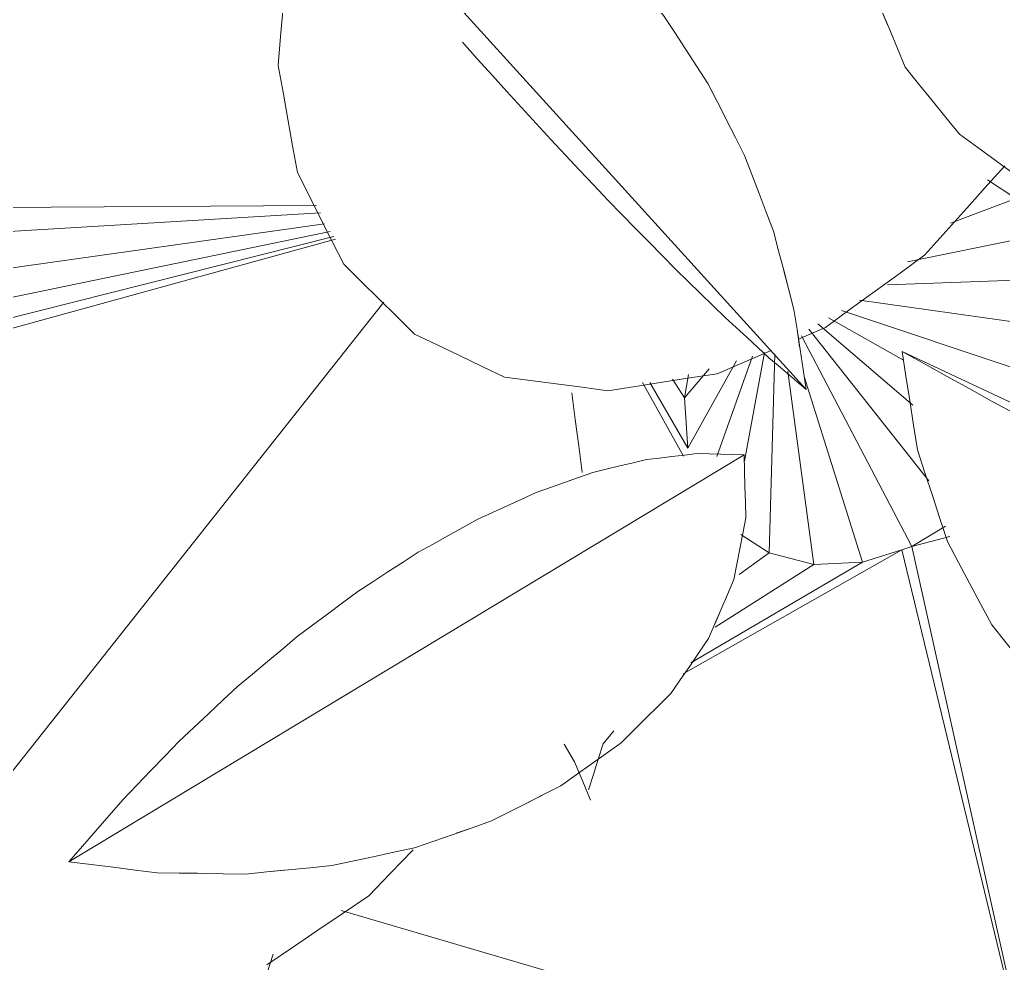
# Model space of a CAD drawing. Header units: metres. Extents: x -18.34 to -13.25, y -25.49 to -16.26.
# Drawn here: x -14.83291 to -14.7853, y -21.31385 to -21.26818 of the extents above; entities that cross this region are included whole.
import ezdxf

# ---------------------------------------------------------------- set-up
doc = ezdxf.new("R2010")
doc.units = ezdxf.units.M
doc.layers.add('Importações nas famílias', color=7, linetype='Continuous', lineweight=5)
doc.layers.add('Vegetação', color=7, linetype='Continuous', lineweight=5)

# ---------------------------------------------------------------- blocks, each defined once
blk = doc.blocks.new('Planta_pergolado_12200 - plantas pergolado_skp_Component_12-V247-Pavimento 02 - Executivo')
at = {"layer": 'Importações nas famílias', "color": 9}
blk.add_line((0.163579, 0.077889), (0.162834, 0.077325), dxfattribs=at)
at = {"layer": 'Importações nas famílias', "color": 9, "flags": 128}
blk.add_lwpolyline([(0.165226, 0.078793), (0.164417, 0.078349), (0.163579, 0.077889)], dxfattribs=at)
blk = doc.blocks.new('Planta_pergolado_12200 - plantas pergolado_skp_Component_17-V248-Pavimento 02 - Executivo')
at = {"layer": 'Importações nas famílias', "color": 9}
blk.add_line((0.162618, 0.07909), (0.161993, 0.079499), dxfattribs=at)
at = {"layer": 'Importações nas famílias', "color": 9, "flags": 128}
blk.add_lwpolyline([(0.16476, 0.078644), (0.164046, 0.078793), (0.163332, 0.078942), (0.162618, 0.07909)], dxfattribs=at)
blk = doc.blocks.new('Planta_pergolado_12200 - plantas pergolado_skp_Component_16-V422-Pavimento 02 - Executivo')
for name in ['Planta_pergolado_12200 - plantas pergolado_skp_Component_17-V248-Pavimento 02 - Executivo', 'Planta_pergolado_12200 - plantas pergolado_skp_Component_12-V247-Pavimento 02 - Executivo']:
    blk.add_blockref(name, (0, 0))
blk = doc.blocks.new('Planta_pergolado_12200 - plantas pergolado_skp_-V3382-Pavimento 02 - Executivo')
blk.add_blockref('Planta_pergolado_12200 - plantas pergolado_skp_Component_16-V422-Pavimento 02 - Executivo', (0.000944, 0.043651))
blk.add_blockref('Planta_pergolado_12200 - plantas pergolado_skp_Component_16-V422-Pavimento 02 - Executivo', (0.000944, 0.043651))
blk = doc.blocks.new('Planta_pergolado_12200 - plantas pergolado_skp_-V3454-Pavimento 02 - Executivo')
blk.add_blockref('Planta_pergolado_12200 - plantas pergolado_skp_Component_16-V422-Pavimento 02 - Executivo', (0.000944, 0.043651))
blk.add_blockref('Planta_pergolado_12200 - plantas pergolado_skp_Component_16-V422-Pavimento 02 - Executivo', (0.000944, 0.043651))
blk = doc.blocks.new('Planta_pergolado_12200 - plantas pergolado_skp_-V3475-Pavimento 02 - Executivo')
at = {"rotation": 89.9999999999999}
for name in ['Planta_pergolado_12200 - plantas pergolado_skp_-V3454-Pavimento 02 - Executivo', 'Planta_pergolado_12200 - plantas pergolado_skp_-V3382-Pavimento 02 - Executivo']:
    blk.add_blockref(name, (0.52797, 0.01573), dxfattribs=at)
blk = doc.blocks.new('Planta_pergolado_12200 - plantas pergolado_skp_Component_12-V1501-Pavimento 02 - Executivo')
at = {"layer": 'Importações nas famílias', "color": 9}
blk.add_line((0.113091, 0.276065), (0.091467, 0.247648), dxfattribs=at)
at = {"layer": 'Importações nas famílias', "color": 9, "flags": 128}
for points in [[(0.113091, 0.276065), (0.112327, 0.275535), (0.111564, 0.275005), (0.1108, 0.274476), (0.110037, 0.273946)], [(0.113151, 0.272047), (0.113136, 0.273051), (0.113121, 0.274056), (0.113106, 0.27506), (0.113091, 0.276065)], [(0.110037, 0.273946), (0.109308, 0.273383), (0.108579, 0.27282), (0.10785, 0.272257), (0.107121, 0.271693)], [(0.112777, 0.268063), (0.11287, 0.269059), (0.112964, 0.270055), (0.113057, 0.271051), (0.113151, 0.272047)], [(0.107121, 0.271693), (0.106434, 0.271103), (0.105747, 0.270512), (0.105061, 0.269922), (0.104374, 0.269331)], [(0.104374, 0.269331), (0.103738, 0.26872), (0.103101, 0.268109), (0.102464, 0.267498), (0.101828, 0.266886)], [(0.111977, 0.264207), (0.112177, 0.265171), (0.112377, 0.266135), (0.112577, 0.267099), (0.112777, 0.268063)], [(0.101828, 0.266886), (0.101249, 0.266261), (0.100669, 0.265636), (0.10009, 0.265011), (0.09951, 0.264385)], [(0.09951, 0.264385), (0.098995, 0.263753), (0.098479, 0.263121), (0.097963, 0.262488), (0.097447, 0.261856)], [(0.110769, 0.260569), (0.111071, 0.261478), (0.111373, 0.262388), (0.111675, 0.263297), (0.111977, 0.264207)], [(0.097447, 0.261856), (0.097001, 0.261224), (0.096554, 0.260592), (0.096108, 0.259959), (0.095661, 0.259327)], [(0.109183, 0.257234), (0.10958, 0.258068), (0.109976, 0.258902), (0.110373, 0.259735), (0.110769, 0.260569)], [(0.095661, 0.259327), (0.095289, 0.258702), (0.094917, 0.258077), (0.094545, 0.257451), (0.094173, 0.256826)], [(0.107256, 0.254281), (0.107738, 0.255019), (0.10822, 0.255758), (0.108702, 0.256496), (0.109183, 0.257234)], [(0.094173, 0.256826), (0.093879, 0.256215), (0.093585, 0.255604), (0.093291, 0.254992), (0.092998, 0.254381)], [(0.092998, 0.254381), (0.092786, 0.253791), (0.092573, 0.2532), (0.092361, 0.25261), (0.092149, 0.252019)], [(0.105032, 0.251779), (0.105588, 0.252405), (0.106144, 0.25303), (0.1067, 0.253656), (0.107256, 0.254281)], [(0.092149, 0.252019), (0.092021, 0.251456), (0.091893, 0.250893), (0.091765, 0.25033), (0.091637, 0.249766)], [(0.102565, 0.249787), (0.103182, 0.250285), (0.103799, 0.250783), (0.104415, 0.251281), (0.105032, 0.251779)], [(0.091637, 0.249766), (0.091595, 0.249237), (0.091552, 0.248707), (0.091509, 0.248178), (0.091467, 0.247648)], [(0.099911, 0.248351), (0.100574, 0.24871), (0.101238, 0.249069), (0.101901, 0.249428), (0.102565, 0.249787)], [(0.097133, 0.247505), (0.097827, 0.247716), (0.098522, 0.247928), (0.099216, 0.248139), (0.099911, 0.248351)], [(0.091467, 0.247648), (0.092174, 0.247553), (0.092881, 0.247458), (0.093589, 0.247363), (0.094296, 0.247269)], [(0.094296, 0.247269), (0.095005, 0.247328), (0.095714, 0.247387), (0.096423, 0.247446), (0.097133, 0.247505)]]:
    blk.add_lwpolyline(points, dxfattribs=at)
blk = doc.blocks.new('Planta_pergolado_12200 - plantas pergolado_skp_Component_12-V1617-Pavimento 02 - Executivo')
at = {"layer": 'Importações nas famílias', "color": 9}
blk.add_line((0.219014, 0.231057), (0.177455, 0.228609), dxfattribs=at)
at = {"layer": 'Importações nas famílias', "color": 9, "flags": 128}
for points in [[(0.216531, 0.227904), (0.217152, 0.228692), (0.217773, 0.22948), (0.218393, 0.230269), (0.219014, 0.231057)], [(0.177455, 0.228609), (0.178164, 0.227899), (0.178874, 0.22719), (0.179583, 0.22648), (0.180293, 0.22577)], [(0.213596, 0.225169), (0.21433, 0.225853), (0.215064, 0.226536), (0.215797, 0.22722), (0.216531, 0.227904)], [(0.180293, 0.22577), (0.181102, 0.225177), (0.181911, 0.224584), (0.18272, 0.223991), (0.183529, 0.223398)], [(0.210279, 0.222915), (0.211108, 0.223479), (0.211938, 0.224042), (0.212767, 0.224606), (0.213596, 0.225169)], [(0.183529, 0.223398), (0.184419, 0.222936), (0.185309, 0.222474), (0.186199, 0.222012), (0.187089, 0.22155)], [(0.206657, 0.221197), (0.207563, 0.221626), (0.208468, 0.222056), (0.209374, 0.222486), (0.210279, 0.222915)], [(0.187089, 0.22155), (0.188039, 0.221229), (0.188989, 0.220909), (0.189938, 0.220588), (0.190888, 0.220268)], [(0.202816, 0.220053), (0.203776, 0.220339), (0.204737, 0.220625), (0.205697, 0.220911), (0.206657, 0.221197)], [(0.190888, 0.220268), (0.191876, 0.220097), (0.192863, 0.219925), (0.19385, 0.219754), (0.194838, 0.219583)], [(0.198845, 0.219511), (0.199838, 0.219646), (0.20083, 0.219782), (0.201823, 0.219917), (0.202816, 0.220053)], [(0.194838, 0.219583), (0.19584, 0.219565), (0.196841, 0.219547), (0.197843, 0.219529), (0.198845, 0.219511)]]:
    blk.add_lwpolyline(points, dxfattribs=at)
blk = doc.blocks.new('Planta_pergolado_12200 - plantas pergolado_skp_Component_12-V2638-Pavimento 02 - Executivo')
at = {"layer": 'Importações nas famílias', "color": 9}
blk.add_line((0.133833, 0.276069), (0.161211, 0.245182), dxfattribs=at)
at = {"layer": 'Importações nas famílias', "color": 9, "flags": 128}
for points in [[(0.136093, 0.273944), (0.135528, 0.274475), (0.134963, 0.275006), (0.134398, 0.275538), (0.133833, 0.276069)], [(0.133833, 0.276069), (0.133968, 0.275151), (0.134103, 0.274234), (0.134239, 0.273316), (0.134374, 0.272398)], [(0.138559, 0.271524), (0.137942, 0.272129), (0.137326, 0.272734), (0.13671, 0.273339), (0.136093, 0.273944)], [(0.134374, 0.272398), (0.134604, 0.271501), (0.134834, 0.270604), (0.135064, 0.269706), (0.135294, 0.268809)], [(0.141171, 0.268867), (0.140518, 0.269532), (0.139865, 0.270196), (0.139212, 0.27086), (0.138559, 0.271524)], [(0.135294, 0.268809), (0.135616, 0.267942), (0.135938, 0.267075), (0.13626, 0.266208), (0.136582, 0.265341)], [(0.14387, 0.266036), (0.143195, 0.266744), (0.142521, 0.267451), (0.141846, 0.268159), (0.141171, 0.268867)], [(0.145911, 0.26383), (0.145231, 0.264565), (0.14455, 0.265301), (0.14387, 0.266036)], [(0.136582, 0.265341), (0.136993, 0.264514), (0.137403, 0.263687), (0.137814, 0.26286), (0.138224, 0.262033)], [(0.138224, 0.262033), (0.138719, 0.261255), (0.139214, 0.260477), (0.139708, 0.259699), (0.140203, 0.258922)], [(0.149271, 0.260115), (0.148601, 0.26086), (0.147931, 0.261605), (0.147261, 0.26235)], [(0.151847, 0.257166), (0.151203, 0.257903), (0.150559, 0.258641), (0.149915, 0.259378), (0.149271, 0.260115)], [(0.140203, 0.258922), (0.140776, 0.258201), (0.141349, 0.257481), (0.141922, 0.256761), (0.142495, 0.256041)], [(0.154258, 0.254316), (0.153656, 0.255029), (0.153053, 0.255741), (0.15245, 0.256454), (0.151847, 0.257166)], [(0.142495, 0.256041), (0.143141, 0.255387), (0.143786, 0.254732), (0.144431, 0.254078), (0.145076, 0.253424)], [(0.156449, 0.251633), (0.155901, 0.252303), (0.155354, 0.252974), (0.154806, 0.253645), (0.154258, 0.254316)], [(0.145076, 0.253424), (0.145786, 0.252842), (0.146497, 0.252261), (0.147207, 0.25168), (0.147917, 0.251099)], [(0.158366, 0.249178), (0.157887, 0.249792), (0.157407, 0.250406), (0.156928, 0.251019), (0.156449, 0.251633)], [(0.147917, 0.251099), (0.148684, 0.250597), (0.149452, 0.250095), (0.150219, 0.249593), (0.150986, 0.249091)], [(0.150986, 0.249091), (0.151802, 0.248675), (0.152618, 0.248258), (0.153433, 0.247841), (0.154249, 0.247425)], [(0.159966, 0.247011), (0.159566, 0.247553), (0.159166, 0.248095), (0.158766, 0.248637), (0.158366, 0.249178)], [(0.154249, 0.247425), (0.155105, 0.247098), (0.15596, 0.246771), (0.156815, 0.246444), (0.15767, 0.246117)], [(0.161211, 0.245182), (0.1609, 0.245639), (0.160589, 0.246097), (0.160278, 0.246554), (0.159966, 0.247011)], [(0.15767, 0.246117), (0.158556, 0.245883), (0.159441, 0.245649), (0.160326, 0.245416), (0.161211, 0.245182)]]:
    blk.add_lwpolyline(points, dxfattribs=at)
blk = doc.blocks.new('Planta_pergolado_12200 - plantas pergolado_skp_Component_12-V1620-Pavimento 02 - Executivo')
at = {"layer": 'Importações nas famílias', "color": 9}
blk.add_line((0.119813, 0.239573), (0.155026, 0.233805), dxfattribs=at)
at = {"layer": 'Importações nas famílias', "color": 9, "flags": 128}
for points in [[(0.120571, 0.239679), (0.120381, 0.239652), (0.120192, 0.239626), (0.120002, 0.239599), (0.119813, 0.239573)], [(0.119813, 0.239573), (0.120367, 0.238967), (0.120921, 0.238361), (0.121476, 0.237755), (0.12203, 0.237149)], [(0.12191, 0.239656), (0.121575, 0.239662), (0.121241, 0.239668), (0.120906, 0.239673), (0.120571, 0.239679)], [(0.1238, 0.239505), (0.123327, 0.239543), (0.122855, 0.239581), (0.122383, 0.239618), (0.12191, 0.239656)], [(0.126194, 0.239228), (0.125596, 0.239297), (0.124997, 0.239366), (0.124398, 0.239436), (0.1238, 0.239505)], [(0.129038, 0.238833), (0.128327, 0.238932), (0.127616, 0.23903), (0.126905, 0.239129), (0.126194, 0.239228)], [(0.132265, 0.238328), (0.131458, 0.238454), (0.130652, 0.23858), (0.129845, 0.238707), (0.129038, 0.238833)], [(0.135798, 0.237726), (0.134915, 0.237876), (0.134032, 0.238027), (0.133148, 0.238177), (0.132265, 0.238328)], [(0.139555, 0.23704), (0.138616, 0.237211), (0.137677, 0.237383), (0.136738, 0.237554), (0.135798, 0.237726)], [(0.12203, 0.237149), (0.122643, 0.23662), (0.123256, 0.23609), (0.123868, 0.23556), (0.124481, 0.23503)], [(0.143449, 0.236287), (0.142475, 0.236475), (0.141502, 0.236663), (0.140529, 0.236852), (0.139555, 0.23704)], [(0.147386, 0.235484), (0.146402, 0.235685), (0.145417, 0.235885), (0.144433, 0.236086), (0.143449, 0.236287)], [(0.151276, 0.23465), (0.150303, 0.234859), (0.149331, 0.235067), (0.148358, 0.235276), (0.147386, 0.235484)], [(0.124481, 0.23503), (0.125146, 0.234582), (0.125811, 0.234134), (0.126475, 0.233686), (0.12714, 0.233239)], [(0.155026, 0.233805), (0.154088, 0.234017), (0.153151, 0.234228), (0.152213, 0.234439), (0.151276, 0.23465)], [(0.151993, 0.232242), (0.152751, 0.232633), (0.153509, 0.233024), (0.154268, 0.233415), (0.155026, 0.233805)], [(0.12714, 0.233239), (0.127849, 0.232878), (0.128558, 0.232516), (0.129267, 0.232155), (0.129976, 0.231794)], [(0.148861, 0.231037), (0.149644, 0.231338), (0.150427, 0.23164), (0.15121, 0.231941), (0.151993, 0.232242)], [(0.129976, 0.231794), (0.130721, 0.231524), (0.131467, 0.231254), (0.132212, 0.230984), (0.132958, 0.230714)], [(0.145666, 0.230204), (0.146465, 0.230413), (0.147264, 0.230621), (0.148063, 0.230829), (0.148861, 0.231037)], [(0.132958, 0.230714), (0.133732, 0.230538), (0.134505, 0.230361), (0.135279, 0.230185), (0.136053, 0.230009)], [(0.136053, 0.230009), (0.136846, 0.229929), (0.137639, 0.229848), (0.138432, 0.229768), (0.139226, 0.229687)], [(0.142442, 0.229753), (0.143248, 0.229866), (0.144054, 0.229979), (0.14486, 0.230091), (0.145666, 0.230204)], [(0.139226, 0.229687), (0.14003, 0.229704), (0.140834, 0.22972), (0.141638, 0.229736), (0.142442, 0.229753)]]:
    blk.add_lwpolyline(points, dxfattribs=at)
blk = doc.blocks.new('Planta_pergolado_12200 - plantas pergolado_skp_Component_17-V3570-Pavimento 02 - Executivo')
at = {"layer": 'Importações nas famílias', "color": 9, "flags": 128}
for points in [[(0.143005, 0.244049), (0.14381, 0.243612), (0.144615, 0.243175), (0.145419, 0.242738), (0.146224, 0.242301)], [(0.146224, 0.242301), (0.14691, 0.241607), (0.147595, 0.240913), (0.148281, 0.240219), (0.148966, 0.239525)], [(0.148966, 0.239525), (0.149486, 0.238621), (0.150006, 0.237717), (0.150525, 0.236813), (0.151045, 0.235909)]]:
    blk.add_lwpolyline(points, dxfattribs=at)
blk = doc.blocks.new('Planta_pergolado_12200 - plantas pergolado_skp_Component_16-V3571-Pavimento 02 - Executivo')
for name, p in [('Planta_pergolado_12200 - plantas pergolado_skp_Component_12-V2638-Pavimento 02 - Executivo', (0, 0)), ('Planta_pergolado_12200 - plantas pergolado_skp_Component_12-V1501-Pavimento 02 - Executivo', (0.073, 0)), ('Planta_pergolado_12200 - plantas pergolado_skp_Component_17-V3570-Pavimento 02 - Executivo', (0, 0)), ('Planta_pergolado_12200 - plantas pergolado_skp_Component_12-V1620-Pavimento 02 - Executivo', (0, 0)), ('Planta_pergolado_12200 - plantas pergolado_skp_Component_12-V1617-Pavimento 02 - Executivo', (0, 0))]:
    blk.add_blockref(name, p)
blk = doc.blocks.new('Planta_pergolado_12200 - plantas pergolado_skp_Component_12-V3572-Pavimento 02 - Executivo')
at = {"layer": 'Importações nas famílias', "color": 9}
for p, q in [((0.180121, 0.271693), (0.179434, 0.271103)), ((0.17251, 0.264385), (0.171995, 0.263753)), ((0.169108, 0.259959), (0.168661, 0.259327)), ((0.180768, 0.255065), (0.181159, 0.255664)), ((0.180256, 0.254281), (0.180738, 0.255019)), ((0.165361, 0.25261), (0.165149, 0.252019)), ((0.177653, 0.251473), (0.178032, 0.251779)), ((0.172216, 0.248139), (0.172911, 0.248351)), ((0.169895, 0.247485), (0.170133, 0.247505))]:
    blk.add_line(p, q, dxfattribs=at)
at = {"layer": 'Importações nas famílias', "color": 9, "flags": 128}
for points in [[(0.184564, 0.275005), (0.1838, 0.274476), (0.183037, 0.273946)], [(0.186151, 0.272047), (0.186136, 0.273051), (0.186121, 0.274056)], [(0.183037, 0.273946), (0.182308, 0.273383), (0.181579, 0.27282), (0.18085, 0.272257), (0.180121, 0.271693)], [(0.18598, 0.270226), (0.186057, 0.271051), (0.186151, 0.272047)], [(0.178747, 0.270512), (0.178061, 0.269922), (0.177374, 0.269331)], [(0.185777, 0.268063), (0.18587, 0.269059), (0.185964, 0.270055)], [(0.176738, 0.26872), (0.176101, 0.268109), (0.175464, 0.267498), (0.174828, 0.266886)], [(0.185422, 0.266355), (0.185577, 0.267099), (0.185777, 0.268063)], [(0.174828, 0.266886), (0.174249, 0.266261), (0.173669, 0.265636), (0.17309, 0.265011), (0.17251, 0.264385)], [(0.184977, 0.264207), (0.185177, 0.265171), (0.185377, 0.266135)], [(0.184421, 0.262532), (0.184675, 0.263297), (0.184977, 0.264207)], [(0.171479, 0.263121), (0.170963, 0.262488), (0.170447, 0.261856)], [(0.183769, 0.260569), (0.184071, 0.261478), (0.184373, 0.262388)], [(0.170447, 0.261856), (0.170001, 0.261224), (0.169554, 0.260592)], [(0.182976, 0.258902), (0.183373, 0.259735), (0.183769, 0.260569)], [(0.168661, 0.259327), (0.168289, 0.258702), (0.167917, 0.258077), (0.167545, 0.257451), (0.167173, 0.256826)], [(0.182183, 0.257234), (0.18258, 0.258068), (0.182911, 0.258764)], [(0.18122, 0.255758), (0.181702, 0.256496), (0.182183, 0.257234)], [(0.167173, 0.256826), (0.166879, 0.256215), (0.166585, 0.255604), (0.166291, 0.254992), (0.165998, 0.254381)], [(0.165998, 0.254381), (0.165786, 0.253791), (0.165573, 0.2532)], [(0.178032, 0.251779), (0.178588, 0.252405), (0.179144, 0.25303), (0.1797, 0.253656), (0.180256, 0.254281)], [(0.165149, 0.252019), (0.165021, 0.251456), (0.164893, 0.250893), (0.164765, 0.25033), (0.164637, 0.249766)], [(0.175565, 0.249787), (0.176182, 0.250285), (0.176799, 0.250783)], [(0.172911, 0.248351), (0.173574, 0.24871), (0.174238, 0.249069), (0.174901, 0.249428), (0.175565, 0.249787)], [(0.170133, 0.247505), (0.170827, 0.247716), (0.171522, 0.247928), (0.1722, 0.248134)], [(0.165881, 0.247458), (0.166589, 0.247363), (0.167296, 0.247269)], [(0.167296, 0.247269), (0.168005, 0.247328), (0.168714, 0.247387), (0.169423, 0.247446)]]:
    blk.add_lwpolyline(points, dxfattribs=at)
blk = doc.blocks.new('Planta_pergolado_12200 - plantas pergolado_skp_Component_12-V3574-Pavimento 02 - Executivo')
at = {"layer": 'Importações nas famílias', "color": 9}
for p, q in [((0.137942, 0.272129), (0.137326, 0.272734)), ((0.138559, 0.271524), (0.137986, 0.272086)), ((0.14455, 0.265301), (0.14387, 0.266036)), ((0.136582, 0.265341), (0.136993, 0.264514)), ((0.140042, 0.259175), (0.140203, 0.258922)), ((0.142495, 0.256041), (0.143094, 0.255434)), ((0.145076, 0.253424), (0.145786, 0.252842)), ((0.147917, 0.251099), (0.148516, 0.250707)), ((0.148684, 0.250597), (0.149432, 0.250108)), ((0.160278, 0.246554), (0.159966, 0.247011))]:
    blk.add_line(p, q, dxfattribs=at)
at = {"layer": 'Importações nas famílias', "color": 9, "flags": 128}
for points in [[(0.141171, 0.268867), (0.140518, 0.269532), (0.139865, 0.270196), (0.139212, 0.27086), (0.138559, 0.271524)], [(0.14387, 0.266036), (0.143195, 0.266744), (0.142521, 0.267451), (0.141846, 0.268159), (0.141171, 0.268867)], [(0.135662, 0.267818), (0.135938, 0.267075), (0.13626, 0.266208), (0.136582, 0.265341)], [(0.137403, 0.263687), (0.137814, 0.26286), (0.138224, 0.262033)], [(0.138224, 0.262033), (0.138719, 0.261255), (0.139214, 0.260477), (0.139708, 0.259699)], [(0.140203, 0.258922), (0.140776, 0.258201), (0.141349, 0.257481)], [(0.141435, 0.257373), (0.141922, 0.256761), (0.142495, 0.256041)], [(0.143786, 0.254732), (0.144431, 0.254078), (0.145076, 0.253424)], [(0.156449, 0.251633), (0.155901, 0.252303), (0.155354, 0.252974)], [(0.146497, 0.252261), (0.147207, 0.25168), (0.147917, 0.251099)], [(0.158366, 0.249178), (0.157887, 0.249792), (0.157407, 0.250406), (0.156928, 0.251019), (0.156449, 0.251633)], [(0.149452, 0.250095), (0.150219, 0.249593), (0.150986, 0.249091)], [(0.150986, 0.249091), (0.151802, 0.248675), (0.152618, 0.248258), (0.153433, 0.247841), (0.154249, 0.247425)], [(0.159966, 0.247011), (0.159566, 0.247553), (0.159166, 0.248095), (0.158766, 0.248637), (0.158366, 0.249178)], [(0.154249, 0.247425), (0.155105, 0.247098), (0.15596, 0.246771)], [(0.155984, 0.246761), (0.156815, 0.246444), (0.15767, 0.246117)], [(0.15767, 0.246117), (0.158556, 0.245883), (0.159325, 0.24568)]]:
    blk.add_lwpolyline(points, dxfattribs=at)
blk = doc.blocks.new('Planta_pergolado_12200 - plantas pergolado_skp_Component_17-V3576-Pavimento 02 - Executivo')
at = {"layer": 'Importações nas famílias', "color": 9, "flags": 128}
for points in [[(0.143005, 0.244049), (0.14381, 0.243612), (0.144399, 0.243292)], [(0.144615, 0.243175), (0.145419, 0.242738), (0.146224, 0.242301)], [(0.146224, 0.242301), (0.14691, 0.241607), (0.147595, 0.240913), (0.148281, 0.240219), (0.148966, 0.239525)], [(0.148966, 0.239525), (0.149486, 0.238621), (0.150006, 0.237717), (0.150525, 0.236813), (0.151045, 0.235909)]]:
    blk.add_lwpolyline(points, dxfattribs=at)
blk = doc.blocks.new('Planta_pergolado_12200 - plantas pergolado_skp_Component_16-V3577-Pavimento 02 - Executivo')
for name in ['Planta_pergolado_12200 - plantas pergolado_skp_Component_12-V3572-Pavimento 02 - Executivo', 'Planta_pergolado_12200 - plantas pergolado_skp_Component_12-V3574-Pavimento 02 - Executivo', 'Planta_pergolado_12200 - plantas pergolado_skp_Component_17-V3576-Pavimento 02 - Executivo']:
    blk.add_blockref(name, (0, 0))
blk = doc.blocks.new('Planta_pergolado_12200 - plantas pergolado_skp_-V3610-Pavimento 02 - Executivo')
for name in ['Planta_pergolado_12200 - plantas pergolado_skp_Component_16-V3571-Pavimento 02 - Executivo', 'Planta_pergolado_12200 - plantas pergolado_skp_Component_16-V3577-Pavimento 02 - Executivo']:
    blk.add_blockref(name, (0, 0))
blk = doc.blocks.new('Planta_pergolado_12200 - plantas pergolado_skp_-V3781-Pavimento 02 - Executivo')
at = {"rotation": 89.9999999999999}
blk.add_blockref('Planta_pergolado_12200 - plantas pergolado_skp_-V3610-Pavimento 02 - Executivo', (0.52797, 0.01573), dxfattribs=at)
blk = doc.blocks.new('Planta_pergolado_12200 - plantas pergolado_skp_Component_17-V3819-Pavimento 02 - Executivo')
at = {"layer": 'Importações nas famílias', "color": 9}
for p, q in [((-0.339819, 0.08046), (-0.338975, 0.081315)), ((-0.318842, 0.079828), (-0.328734, 0.046078)), ((-0.293291, 0.065247), (-0.296847, 0.063258)), ((-0.296468, 0.063047), (-0.293285, 0.06489)), ((-0.344272, 0.063246), (-0.344477, 0.06457)), ((-0.294034, 0.063216), (-0.293135, 0.063795)), ((-0.301379, 0.052694), (-0.307393, 0.063285)), ((-0.301987, 0.054604), (-0.306848, 0.062914)), ((-0.294034, 0.063216), (-0.296468, 0.063047)), ((-0.292235, 0.060699), (-0.296468, 0.063047)), ((-0.292908, 0.063015), (-0.294034, 0.063216)), ((-0.292621, 0.062026), (-0.294034, 0.063216)), ((-0.302091, 0.056958), (-0.305127, 0.061736)), ((-0.292009, 0.059921), (-0.296874, 0.061646)), ((-0.301532, 0.059113), (-0.30258, 0.060571)), ((-0.301532, 0.059113), (-0.300638, 0.060482)), ((-0.29184, 0.05934), (-0.297104, 0.06032)), ((-0.302091, 0.056958), (-0.301532, 0.059113)), ((-0.291908, 0.05885), (-0.301532, 0.059113)), ((-0.292753, 0.058221), (-0.302091, 0.056958)), ((-0.293007, 0.057425), (-0.301987, 0.054604)), ((-0.291038, 0.057561), (-0.301227, 0.052213)), ((-0.290711, 0.057205), (-0.298049, 0.051386)), ((-0.301987, 0.054604), (-0.302091, 0.056958)), ((-0.290458, 0.056763), (-0.29439, 0.052166)), ((-0.290164, 0.05625), (-0.292216, 0.052615)), ((-0.289801, 0.055614), (-0.293186, 0.045506)), ((-0.290668, 0.045071), (-0.289309, 0.054754)), ((-0.301379, 0.052694), (-0.301987, 0.054604)), ((-0.288556, 0.053385), (-0.288261, 0.045052)), ((-0.328734, 0.046078), (-0.301379, 0.052694)), ((-0.301227, 0.052213), (-0.301379, 0.052694)), ((-0.286107, 0.045834), (-0.287451, 0.052419)), ((-0.301227, 0.052213), (-0.328734, 0.046078)), ((-0.300247, 0.050585), (-0.301227, 0.052213)), ((-0.300747, 0.050373), (-0.301227, 0.052213)), ((-0.28438, 0.047176), (-0.285574, 0.050345)), ((-0.283481, 0.048551), (-0.28438, 0.047176)), ((-0.28438, 0.047176), (-0.286107, 0.045834)), ((-0.283372, 0.046705), (-0.28438, 0.047176)), ((-0.328734, 0.046078), (-0.325868, 0.043809)), ((-0.293962, 0.045643), (-0.294905, 0.046041)), ((-0.286107, 0.045834), (-0.288261, 0.045052)), ((-0.284265, 0.045119), (-0.286107, 0.045834)), ((-0.288261, 0.045052), (-0.290406, 0.044903)), ((-0.287095, 0.044664), (-0.288261, 0.045052)), ((-0.287888, 0.044035), (-0.289972, 0.044665)), ((-0.287072, 0.04368), (-0.289497, 0.044404))]:
    blk.add_line(p, q, dxfattribs=at)
at = {"layer": 'Importações nas famílias', "color": 9, "flags": 128}
for points in [[(-0.334541, 0.083565), (-0.333244, 0.083796), (-0.331946, 0.084028), (-0.330648, 0.08426), (-0.329351, 0.084491)], [(-0.329351, 0.084491), (-0.327952, 0.084376), (-0.326554, 0.084261), (-0.325156, 0.084146), (-0.323757, 0.084031)], [(-0.323757, 0.084031), (-0.322353, 0.083578), (-0.320949, 0.083124)], [(-0.338975, 0.081315), (-0.337867, 0.081877), (-0.336758, 0.08244), (-0.33565, 0.083002), (-0.334541, 0.083565)], [(-0.342032, 0.058011), (-0.342592, 0.05932), (-0.343152, 0.060628), (-0.343712, 0.061937), (-0.344272, 0.063246)], [(-0.338524, 0.053194), (-0.339401, 0.054398), (-0.340278, 0.055603), (-0.341155, 0.056807), (-0.342032, 0.058011)], [(-0.333989, 0.049124), (-0.335123, 0.050142), (-0.336257, 0.051159), (-0.33739, 0.052177), (-0.338524, 0.053194)], [(-0.328734, 0.046078), (-0.330048, 0.04684), (-0.331362, 0.047601), (-0.332675, 0.048363), (-0.333989, 0.049124)], [(-0.329652, 0.044447), (-0.329324, 0.04503), (-0.328734, 0.046078)]]:
    blk.add_lwpolyline(points, dxfattribs=at)
blk = doc.blocks.new('Planta_pergolado_12200 - plantas pergolado_skp_Component_16-V3820-Pavimento 02 - Executivo')
blk.add_blockref('Planta_pergolado_12200 - plantas pergolado_skp_Component_17-V3819-Pavimento 02 - Executivo', (0, 0))
blk = doc.blocks.new('Planta_pergolado_12200 - plantas pergolado_skp_Component_17-V3829-Pavimento 02 - Executivo')
at = {"layer": 'Importações nas famílias', "color": 9}
blk.add_line((-0.290625, 0.056397), (-0.291185, 0.057706), dxfattribs=at)
at = {"layer": 'Importações nas famílias', "color": 9, "flags": 128}
for points in [[(-0.283135, 0.081951), (-0.281837, 0.082183), (-0.28054, 0.082414), (-0.279242, 0.082646), (-0.277944, 0.082878)], [(-0.277944, 0.082878), (-0.276546, 0.082763), (-0.275148, 0.082648), (-0.273749, 0.082533), (-0.272351, 0.082418)], [(-0.287569, 0.079701), (-0.286461, 0.080264), (-0.285352, 0.080826), (-0.284244, 0.081389), (-0.283135, 0.081951)], [(-0.290944, 0.076281), (-0.290101, 0.077136), (-0.289257, 0.077991), (-0.288413, 0.078846), (-0.287569, 0.079701)], [(-0.293031, 0.071925), (-0.292509, 0.073014), (-0.291987, 0.074103), (-0.291466, 0.075192), (-0.290944, 0.076281)], [(-0.293686, 0.066928), (-0.293522, 0.068177), (-0.293358, 0.069426), (-0.293194, 0.070676), (-0.293031, 0.071925)], [(-0.292865, 0.061632), (-0.293071, 0.062956), (-0.293276, 0.06428), (-0.293481, 0.065604), (-0.293686, 0.066928)], [(-0.291745, 0.059015), (-0.292305, 0.060323), (-0.292865, 0.061632)], [(-0.287118, 0.051581), (-0.287995, 0.052785), (-0.288872, 0.053989), (-0.289748, 0.055193), (-0.290625, 0.056397)], [(-0.282806, 0.047711), (-0.283716, 0.048528), (-0.28485, 0.049546), (-0.285984, 0.050563), (-0.287118, 0.051581)]]:
    blk.add_lwpolyline(points, dxfattribs=at)
blk = doc.blocks.new('Planta_pergolado_12200 - plantas pergolado_skp_Component_16-V3830-Pavimento 02 - Executivo')
blk.add_blockref('Planta_pergolado_12200 - plantas pergolado_skp_Component_17-V3829-Pavimento 02 - Executivo', (0, 0))
blk = doc.blocks.new('Planta_pergolado_12200 - plantas pergolado_skp_-V3838-Pavimento 02 - Executivo')
for name in ['Planta_pergolado_12200 - plantas pergolado_skp_Component_16-V3830-Pavimento 02 - Executivo', 'Planta_pergolado_12200 - plantas pergolado_skp_Component_16-V3820-Pavimento 02 - Executivo']:
    blk.add_blockref(name, (0, 0))
blk = doc.blocks.new('Planta_pergolado_12200 - plantas pergolado_skp_-V3839-Pavimento 02 - Executivo')
blk.add_blockref('Planta_pergolado_12200 - plantas pergolado_skp_-V3838-Pavimento 02 - Executivo', (0, 0))
blk = doc.blocks.new('Planta_pergolado_12200 - plantas pergolado_skp_-V4061-Pavimento 02 - Executivo')
blk.add_blockref('Planta_pergolado_12200 - plantas pergolado_skp_-V3839-Pavimento 02 - Executivo', (0, 0))
blk = doc.blocks.new('Planta_pergolado_12200 - plantas pergolado_skp_Component_12-V2244-Pavimento 02 - Executivo')
at = {"layer": 'Importações nas famílias', "color": 9}
blk.add_line((-0.295112, -0.045599), (-0.291787, -0.052682), dxfattribs=at)
at = {"layer": 'Importações nas famílias', "color": 9, "flags": 128}
for points in [[(-0.311433, -0.042236), (-0.311996, -0.041278), (-0.312558, -0.040321), (-0.313121, -0.039364), (-0.313683, -0.038407)], [(-0.308519, -0.045575), (-0.309248, -0.044741), (-0.309976, -0.043906), (-0.310705, -0.043071), (-0.311433, -0.042236)], [(-0.305009, -0.048347), (-0.305887, -0.047654), (-0.306764, -0.046961), (-0.307642, -0.046268), (-0.308519, -0.045575)], [(-0.295735, -0.045496), (-0.295384, -0.046146), (-0.294795, -0.047234), (-0.294207, -0.048322)], [(-0.300986, -0.050487), (-0.301992, -0.049952), (-0.302998, -0.049417), (-0.304004, -0.048882), (-0.305009, -0.048347)], [(-0.294207, -0.048322), (-0.293602, -0.049412), (-0.292997, -0.050502), (-0.292392, -0.051592), (-0.291787, -0.052682)], [(-0.296544, -0.051943), (-0.297654, -0.051579), (-0.298765, -0.051215), (-0.299876, -0.050851), (-0.300986, -0.050487)], [(-0.291787, -0.052682), (-0.292976, -0.052497), (-0.294165, -0.052312), (-0.295355, -0.052127), (-0.296544, -0.051943)]]:
    blk.add_lwpolyline(points, dxfattribs=at)
blk = doc.blocks.new('Planta_pergolado_12200 - plantas pergolado_skp_Component_17-V4104-Pavimento 02 - Executivo')
at = {"layer": 'Importações nas famílias', "color": 9}
for p, q in [((-0.286348, 0.080103), (-0.294361, 0.109189)), ((-0.286227, 0.080191), (-0.292959, 0.106923)), ((-0.291069, 0.104936), (-0.285986, 0.080366)), ((-0.288819, 0.103365), (-0.285608, 0.08064)), ((-0.321321, 0.103054), (-0.289409, 0.077774)), ((-0.286363, 0.102315), (-0.28508, 0.080838)), ((-0.284867, 0.102042), (-0.284722, 0.081034))]:
    blk.add_line(p, q, dxfattribs=at)
at = {"layer": 'Importações nas famílias', "color": 9, "flags": 128}
for points in [[(-0.318125, 0.078499), (-0.318961, 0.079731), (-0.319798, 0.080963), (-0.320634, 0.082195), (-0.32147, 0.083427)], [(-0.315909, 0.07635), (-0.315937, 0.076377), (-0.317031, 0.077438), (-0.318125, 0.078499)], [(-0.293789, 0.068664), (-0.295074, 0.068501), (-0.296358, 0.068338), (-0.297643, 0.068175)]]:
    blk.add_lwpolyline(points, dxfattribs=at)
blk = doc.blocks.new('Planta_pergolado_12200 - plantas pergolado_skp_Component_16-V4105-Pavimento 02 - Executivo')
blk.add_blockref('Planta_pergolado_12200 - plantas pergolado_skp_Component_17-V4104-Pavimento 02 - Executivo', (0, 0))
at = {"extrusion": (0, 0, -1), "zscale": -1, "rotation": 180}
blk.add_blockref('Planta_pergolado_12200 - plantas pergolado_skp_Component_12-V2244-Pavimento 02 - Executivo', (0, 0), dxfattribs=at)
blk = doc.blocks.new('Planta_pergolado_12200 - plantas pergolado_skp_-V4106-Pavimento 02 - Executivo')
blk.add_blockref('Planta_pergolado_12200 - plantas pergolado_skp_Component_16-V4105-Pavimento 02 - Executivo', (0, 0))
blk = doc.blocks.new('Planta_pergolado_12200 - plantas pergolado_skp_-V4107-Pavimento 02 - Executivo')
blk.add_blockref('Planta_pergolado_12200 - plantas pergolado_skp_-V4106-Pavimento 02 - Executivo', (0, 0))
blk = doc.blocks.new('Planta_pergolado_12200 - plantas pergolado_skp_-V4293-Pavimento 02 - Executivo')
blk.add_blockref('Planta_pergolado_12200 - plantas pergolado_skp_-V4107-Pavimento 02 - Executivo', (0, 0))
blk = doc.blocks.new('Planta_pergolado_12200 - Planta_pergolado_12200-V4294-Pavimento 02 - Executivo')
for name in ['Planta_pergolado_12200 - plantas pergolado_skp_-V4293-Pavimento 02 - Executivo', 'Planta_pergolado_12200 - plantas pergolado_skp_-V4061-Pavimento 02 - Executivo']:
    blk.add_blockref(name, (0, 0))
at = {"xscale": 1.068436298615139, "yscale": 1.068436298615139, "zscale": 1.068436298615139, "rotation": 83.79999999999607}
blk.add_blockref('Planta_pergolado_12200 - plantas pergolado_skp_-V3475-Pavimento 02 - Executivo', (-0.167087, -0.38397), dxfattribs=at)
at = {"extrusion": (0, 0, -1), "xscale": 1.068436298615139, "yscale": 1.068436298615139, "zscale": 1.068436298615139, "rotation": 276.200000000004}
blk.add_blockref('Planta_pergolado_12200 - plantas pergolado_skp_-V3781-Pavimento 02 - Executivo', (0.073046, 0.337289), dxfattribs=at)

msp = doc.modelspace()

# ---------------------------------------------------------------- block references
at = {"layer": 'Vegetação', "color": 9, "rotation": 89.99999999999997}
msp.add_blockref('Planta_pergolado_12200 - Planta_pergolado_12200-V4294-Pavimento 02 - Executivo', (-14.737518, -20.992449), dxfattribs=at)

doc.saveas('drawing.dxf')
